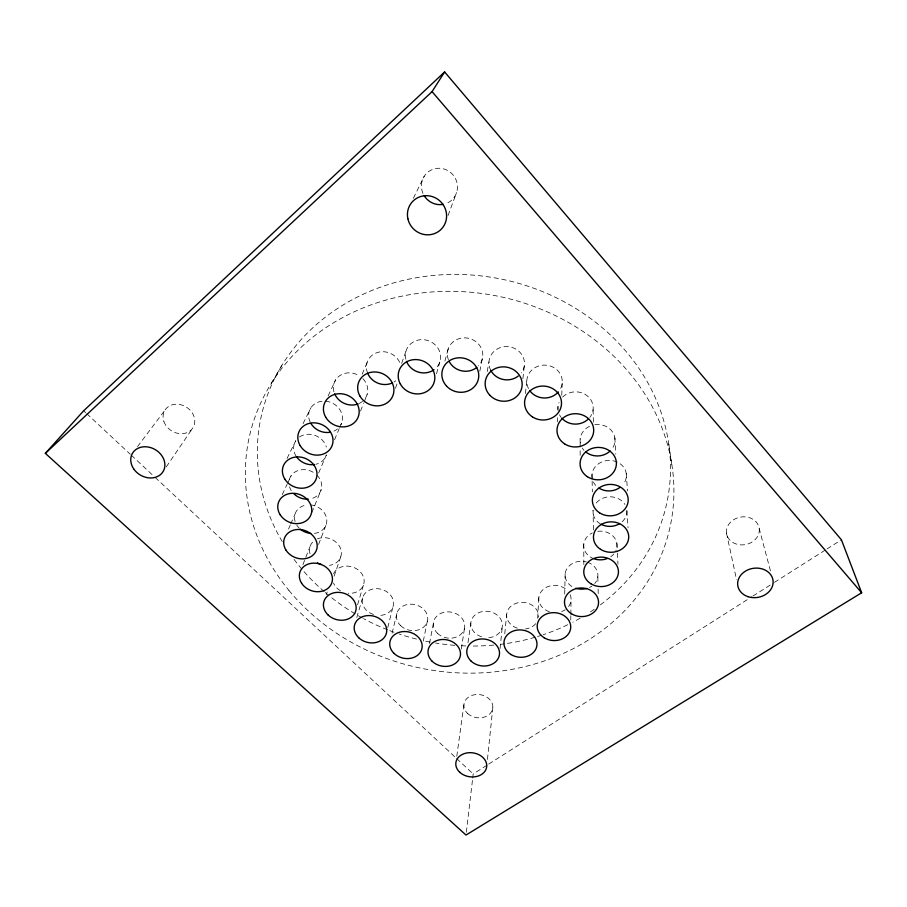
<?xml version="1.0" encoding="UTF-8"?>
<svg xmlns="http://www.w3.org/2000/svg" width="907" height="907" viewBox="0 0 907 907"><rect width="100%" height="100%" fill="white"/><g stroke="black" fill="none" stroke-linecap="round" stroke-linejoin="round"><path stroke-width="0.68" stroke-dasharray="4.54 3.4" d="M580.151 455.291L580.163 448.432M580.163 447.06L580.174 438.841M570.775 619.98L570.832 615.83M570.843 614.447L571.036 600.604M564.698 594.04L565.14 573.791M561.762 395.282L562.204 383.139M557.351 421.925L557.522 417.753M557.873 409.386L557.986 406.597M537.647 618.234L538.815 597.6M504.768 633.755L506.684 614.277M500.052 648.539L502.353 626.057M487.444 759.454L492.818 707.664M525.448 393.57L526.831 380.192M522.874 378.741L524.439 364.807M466.334 832.275L472.547 779.521M472.706 778.127L473.193 773.966L487.547 764.839M456.765 756.347L463.896 704.807M468.001 642.621L470.812 623.064M461.334 649.015L464.724 626.612M487.206 371.553L488.975 361.859M429.51 643.517L433.353 623.619M479.803 371.212L482.773 356.134M423.297 641.158L427.764 618.982M392.062 633.279L397.085 612.644M387.777 627.508L392.924 606.987M444.906 361.111L448.194 348.946M436.516 373.718L439.77 362.086M356.78 617.531L362.766 597.237M357.562 604.788L363.56 584.709M334.093 576.183L340.805 556.671M326.259 594.686L327.178 592.044M395.463 388.309L397.765 381.745M401.654 363.356L406.143 350.692M448.047 215.515L456.584 192.567M318.572 544.506L326.271 524.371M302.915 564.642L309.99 546.649M360.521 411.086L363.56 403.479M364.07 402.209L367.097 394.59M311.759 512.682L321.191 489.723M362.165 374.172L367.074 362.596M334.513 439.77L339.241 428.592M339.774 427.344L341.882 422.379M318.629 473.012L326.361 454.917A17.006 14.852 24.2 0 1 315.999 464.248M288.517 529.053L290.138 525.334M290.682 524.087L295.002 514.156M328.13 395.94L335.715 379.75M282.224 494.644L287.088 484.315M287.508 483.374L291.034 475.869M287.054 458.454L295.739 440.711A17.006 14.852 24.2 0 0 295.92 455.881M413.388 198.225L424.193 176.287M303.074 423.626L310.84 407.833M271.318 383.378L282.803 363.888M166.276 466.89L193.066 427.56M137.513 446.595L164.723 410.486M488.737 764.079L751.756 596.806M752.946 596.046L773.274 583.122M774.465 582.362L825.869 549.676M827.071 548.916L841.413 539.79M83.659 410.78L85.723 412.719M86.766 413.683L130.279 454.248M131.311 455.212L154.099 476.47M155.142 477.433L455.586 757.538M456.618 758.513L473.193 773.966M759.25 528.736A16.53 13.968 -10 0 1 736.019 543.962A16.53 13.968 -10 0 1 733.332 519.904A16.53 13.968 -10 0 1 759.25 528.736L770.531 571.149M726.507 533.157L736.552 579.743M668.765 444.056L672.132 466.583M626.227 473.273L627.519 490.914M626.862 510.743L628.052 527.704M614.833 437.707L615.796 454.203M616.873 543.35L617.316 551.66M617.384 553.055L617.973 564.143M597.815 576.807L597.974 583.598M598.11 589.017L598.235 594.448M593.11 409.567L593.382 422.197M593.439 529.937L593.076 510.188A16.984 14.807 -2 0 0 599.924 523.622M592.022 474.27L592.112 479.69M592.135 481.039L592.328 491.877M583.757 544.087L583.847 567.589M362.528 401.359A17.494 15.77 25.1 0 1 358.945 403.57M333.935 391.779A17.494 15.77 25.1 0 1 340.227 375.351A17.494 15.77 25.1 0 1 359.365 375.804M362.913 378.684A17.494 15.77 25.1 0 1 365.317 398.298M395.781 380.781A17.664 16.167 23.8 0 1 394.035 382.04M367.607 373.14A17.664 16.167 23.8 0 1 378.083 352.301A17.664 16.167 23.8 0 1 400.486 364.353M405.848 359.274A17.755 16.485 20.2 0 1 416.143 340.658A17.755 16.485 20.2 0 1 437.82 347.993A17.755 16.485 20.2 0 1 434.872 369.092M448.387 359.682A17.8 16.643 14.2 0 1 456.368 339.74A17.8 16.643 14.2 0 1 478.817 344.411A17.8 16.643 14.2 0 1 478.454 365.929M490.766 370.328A17.8 16.632 7 0 1 496.265 349.58A17.8 16.632 7 0 1 519.121 351.485A17.8 16.632 7 0 1 521.366 372.868M528.486 388.547A17.755 16.451 1.3 0 1 534.314 368.061A17.755 16.451 1.3 0 1 557.102 369.977A17.755 16.451 1.3 0 1 559.007 391.11M592.135 478.25A17.244 15.272 -3 0 1 613.302 460.79A17.244 15.272 -3 0 1 622.984 484.644M595.74 485.404A17.244 15.272 -3 0 1 593.405 482.036M594.822 424.714A17.471 15.725 -3.2 0 1 612.486 431.902A17.471 15.725 -3.2 0 1 611.601 449.43M584.006 450.291A17.471 15.725 -3.2 0 1 582.305 448.047M580.31 442.933A17.471 15.725 -3.2 0 1 590.423 425.939M562.612 397.085A17.641 16.133 -2 0 1 586.761 395.441A17.641 16.133 -2 0 1 589.833 417.379M561.263 417.515A17.641 16.133 -2 0 1 559.528 414.805M558.168 410.803A17.641 16.133 -2 0 1 559.007 402.481M597.77 531.321A16.7 14.365 -0.5 0 1 613.393 536.49A16.7 14.365 -0.5 0 1 615.898 550.742M613.778 554.018A16.7 14.365 -0.5 0 1 610.762 556.705M594.346 558.905A16.7 14.365 -0.5 0 1 583.711 546.536A16.7 14.365 -0.5 0 1 592.26 532.965M587.328 562.204A16.428 13.956 1.3 0 1 594.754 583.518M591.817 586.137A16.428 13.956 1.3 0 1 589.448 587.475M571.92 586.489A16.428 13.956 1.3 0 1 566.773 568.916A16.428 13.956 1.3 0 1 586.307 561.898M626.907 510.618A16.984 14.807 -2 0 1 621.59 522.285M596.228 503A16.984 14.807 -2 0 1 624.9 504.451M317.405 538.86A16.201 13.65 18.9 0 1 340.17 547.624A16.201 13.65 18.9 0 1 329.502 565.356M310.035 553.826A16.201 13.65 18.9 0 1 314.094 540.776M481.549 636.805A15.85 13.186 7.7 0 1 474.849 615.15A15.85 13.186 7.7 0 1 500.959 619.572A15.85 13.186 7.7 0 1 486.934 637.712M570.174 594.72A16.179 13.616 3.3 0 1 568.099 607.157M565.231 609.708A16.179 13.616 3.3 0 1 561.671 611.522M549.37 611.715A16.179 13.616 3.3 0 1 541.728 590.922A16.179 13.616 3.3 0 1 567.397 590.548M535.72 623.71A15.986 13.356 5.5 0 1 525.493 628.936M517.296 628.166A15.986 13.356 5.5 0 1 507.16 611.885A15.986 13.356 5.5 0 1 525.3 602.588A15.986 13.356 5.5 0 1 538.509 617.282M310.568 504.927A16.451 14.002 20.9 0 1 326.826 520.652A16.451 14.002 20.9 0 1 310.727 533.441M299.333 528.271A16.451 14.002 20.9 0 1 296.748 525.108M295.104 521.536A16.451 14.002 20.9 0 1 306.362 505.04M373.503 614.493A15.861 13.197 14.5 0 1 366.065 592.35A15.861 13.197 14.5 0 1 392.255 597.758A15.861 13.197 14.5 0 1 377.527 615.331M333.538 573.768A15.997 13.378 16.7 0 1 352.097 566.852A15.997 13.378 16.7 0 1 364.047 582.725A15.997 13.378 16.7 0 1 348.197 593.246M340.363 590.706A15.997 13.378 16.7 0 1 333.493 583.02M316.906 475.098A16.723 14.41 22.7 0 1 309.672 498.997M291.249 490.562A16.723 14.41 22.7 0 1 289.56 486.889M289.446 479.281A16.723 14.41 22.7 0 1 315.285 473.681M337.449 428.954A17.267 15.317 25.1 0 1 333.946 431.108M310.239 422.197A17.267 15.317 25.1 0 1 324.445 401.143M325.556 401.2A17.267 15.317 25.1 0 1 340.851 424.839M299.423 436.97A17.006 14.852 24.2 0 1 326.361 447.06M282.236 541.626A207.374 184.949 11 0 1 352.301 299.695A207.374 184.949 11 0 1 629.016 355.011A207.374 184.949 11 0 1 600.003 605.15M594.244 609.3A207.374 184.949 11 0 1 588.462 613.143M580.163 618.177A207.374 184.949 11 0 1 572.793 622.202M567.771 624.708A207.374 184.949 11 0 1 543.191 634.719M541.864 635.161A207.374 184.949 11 0 1 536.49 636.839M535.141 637.236A207.374 184.949 11 0 1 506.061 643.596M504.666 643.8A207.374 184.949 11 0 1 500.483 644.344M493.669 645.081A207.374 184.949 11 0 1 471.47 646.033M465.903 645.943A207.374 184.949 11 0 1 460.348 645.705M454.826 645.342A207.374 184.949 11 0 1 435.609 643.029M430.111 642.065A207.374 184.949 11 0 1 423.263 640.671M416.472 639.084A207.374 184.949 11 0 1 399.216 634.038M394.001 632.224A207.374 184.949 11 0 1 388.797 630.274M387.504 629.764A207.374 184.949 11 0 1 363.582 618.642M362.369 617.984A207.374 184.949 11 0 1 356.406 614.617M355.204 613.903A207.374 184.949 11 0 1 329.649 596.148M328.549 595.253A207.374 184.949 11 0 1 325.296 592.543M324.23 591.625A207.374 184.949 11 0 1 293.789 559.007M422.968 193.361A18.389 17.845 54.6 0 1 432.526 169.439A18.389 17.845 54.6 0 1 456.255 180.368A18.389 17.845 54.6 0 1 445.507 203.746M400.577 625.592A15.782 13.095 12.3 0 0 427.061 622.327A15.782 13.095 12.3 0 0 408.672 604.311A15.782 13.095 12.3 0 0 400.577 625.592M437.333 633.177A15.782 13.095 10 0 0 463.965 629.946A15.782 13.095 10 0 0 445.825 611.987A15.782 13.095 10 0 0 437.333 633.177M467.456 713.299A14.535 11.621 7.9 0 0 492.07 710.612A14.535 11.621 7.9 0 0 475.551 694.592A14.535 11.621 7.9 0 0 467.456 713.299M163.85 421.358A16.541 13.99 32.1 0 0 190.731 430.36A16.541 13.99 32.1 0 0 182.228 405.146A16.541 13.99 32.1 0 0 163.85 421.358M288.914 590.4A215.152 189.937 11 0 0 657.156 564.392A215.152 189.937 11 0 0 432.798 291.907A215.152 189.937 11 0 0 288.914 590.4"/><path stroke-width="1.36" d="M45.35 453.364L432.061 91.641L444.623 71.948L841.413 539.79L861.65 592.759L466.005 835.052L45.35 453.364L83.659 410.78L444.623 71.948M432.061 91.641L861.65 592.759M357.959 403.978A17.494 15.77 25.1 0 1 334.649 393.819M392.119 383.049A17.664 16.167 23.8 0 1 367.607 373.14M434.011 369.75A17.755 16.485 20.2 0 1 406.517 361.371M476.821 367.426A17.8 16.643 14.2 0 1 449.305 361.7M518.271 376.042A17.8 16.632 7 0 1 490.766 370.328M558.315 391.96A17.755 16.451 1.3 0 1 529.609 390.429M610.128 451.006A17.471 15.725 -3.2 0 1 585.548 451.777M588.36 419A17.641 16.133 -2 0 1 561.966 418.342M619.855 487.524A17.244 15.272 -3 0 1 598.971 488.102M619.594 523.702A16.984 14.807 -2 0 1 600.831 524.155M607.044 558.644A16.7 14.365 -0.5 0 1 594.346 558.905M586.852 588.439A16.428 13.956 1.3 0 1 575.684 588.224M321.293 564.596A16.201 13.65 18.9 0 1 317.473 562.873M310.727 533.441A16.451 14.002 20.9 0 1 300.376 529.2M329.876 432.299A17.267 15.317 25.1 0 1 310.92 423.456M308.289 499.145A16.723 14.41 22.7 0 1 293.879 493.816M314.616 464.52A17.006 14.852 24.2 0 1 296.498 456.754M443.262 204.336A18.389 17.845 54.6 0 1 424.057 195.481M571.455 613.744A17.04 14.308 1.7 0 0 598.461 603.96A17.04 14.308 1.7 0 0 574.619 589.131A17.04 14.308 1.7 0 0 571.455 613.744M590.774 583.689A17.335 14.739 -0.1 0 0 618.336 573.53A17.335 14.739 -0.1 0 0 594.221 558.327A17.335 14.739 -0.1 0 0 590.774 583.689M600.513 549.313A17.641 15.215 -1.5 0 0 628.608 538.747A17.641 15.215 -1.5 0 0 604.141 523.124A17.641 15.215 -1.5 0 0 600.513 549.313M599.538 512.806A17.925 15.714 -2.4 0 0 628.075 501.809A17.925 15.714 -2.4 0 0 603.223 485.744A17.925 15.714 -2.4 0 0 599.538 512.806M587.407 476.719A18.174 16.201 -2.4 0 0 616.284 465.302A18.174 16.201 -2.4 0 0 590.99 448.818A18.174 16.201 -2.4 0 0 587.407 476.719M564.539 443.829A18.355 16.632 -1.2 0 0 593.597 432.027A18.355 16.632 -1.2 0 0 567.884 415.168A18.355 16.632 -1.2 0 0 564.539 443.829M532.352 416.823A18.48 16.972 2 0 0 561.433 404.715A18.48 16.972 2 0 0 535.323 387.572A18.48 16.972 2 0 0 532.352 416.823M489.587 394.964A18.525 17.165 7.4 0 0 521.106 390.089A18.525 17.165 7.4 0 0 500.267 367.086A18.525 17.165 7.4 0 0 489.587 394.964M446.482 386.008A18.525 17.176 14 0 0 477.808 381.087A18.525 17.176 14 0 0 456.618 358.004A18.525 17.176 14 0 0 446.482 386.008M400.259 383.865A18.48 17.006 19.6 0 0 431.97 386.722A18.48 17.006 19.6 0 0 417.299 359.648A18.48 17.006 19.6 0 0 400.259 383.865M359.852 395.917A18.378 16.677 23 0 0 391.246 398.763A18.378 16.677 23 0 0 376.292 372.04A18.378 16.677 23 0 0 359.852 395.917M325.692 417.141A18.197 16.247 24.4 0 0 356.655 419.975A18.197 16.247 24.4 0 0 341.542 393.785A18.197 16.247 24.4 0 0 325.692 417.141M300.149 445.609A17.959 15.759 24.4 0 0 330.636 448.443A17.959 15.759 24.4 0 0 315.477 422.911A17.959 15.759 24.4 0 0 300.149 445.609M284.73 478.941A17.675 15.26 23.6 0 0 314.718 481.776A17.675 15.26 23.6 0 0 299.639 456.981A17.675 15.26 23.6 0 0 284.73 478.941M280.07 514.598A17.369 14.784 22.2 0 0 309.548 517.421A17.369 14.784 22.2 0 0 294.673 493.374A17.369 14.784 22.2 0 0 280.07 514.598M285.954 550.073A17.074 14.353 20.5 0 0 314.99 552.896A17.074 14.353 20.5 0 0 300.398 529.552A17.074 14.353 20.5 0 0 285.954 550.073M301.543 583.122A16.814 13.979 18.6 0 0 330.205 585.945A16.814 13.979 18.6 0 0 315.953 563.224A16.814 13.979 18.6 0 0 301.543 583.122M328.062 614.946A16.598 13.696 16.5 0 0 355.555 611.477A16.598 13.696 16.5 0 0 335.76 592.498A16.598 13.696 16.5 0 0 328.062 614.946M358.662 637.689A16.439 13.492 14.4 0 0 386.053 634.344A16.439 13.492 14.4 0 0 366.632 615.683A16.439 13.492 14.4 0 0 358.662 637.689M394.035 653.403A16.36 13.39 12.2 0 0 421.46 650.126A16.36 13.39 12.2 0 0 402.368 631.657A16.36 13.39 12.2 0 0 394.035 653.403M432.129 661.248A16.36 13.39 10 0 0 459.702 658.017A16.36 13.39 10 0 0 440.881 639.605A16.36 13.39 10 0 0 432.129 661.248M470.79 660.818A16.428 13.48 7.8 0 0 498.635 657.575A16.428 13.48 7.8 0 0 480.007 639.084A16.428 13.48 7.8 0 0 470.79 660.818M511.015 654.537A16.575 13.673 5.7 0 0 536.944 645.262A16.575 13.673 5.7 0 0 513.419 630.989A16.575 13.673 5.7 0 0 511.015 654.537M544.211 637.768A16.78 13.945 3.6 0 0 570.662 628.279A16.78 13.945 3.6 0 0 547.023 613.767A16.78 13.945 3.6 0 0 544.211 637.768M747.924 596.636A17.811 14.705 -8.7 0 0 773.07 580.729A17.811 14.705 -8.7 0 0 745.18 571.297A17.811 14.705 -8.7 0 0 747.924 596.636M459.645 772.163A15.544 12.063 8.1 0 0 485.937 769.51A15.544 12.063 8.1 0 0 468.227 752.765A15.544 12.063 8.1 0 0 459.645 772.163M133.601 468.726A17.834 14.739 30.8 0 0 163.124 471.527A17.834 14.739 30.8 0 0 146.73 446.834A17.834 14.739 30.8 0 0 133.601 468.726M407.878 218.746A19.931 19.24 44.6 0 0 440.201 230.197A19.931 19.24 44.6 0 0 432.968 196.819A19.931 19.24 44.6 0 0 407.878 218.746"/></g></svg>
